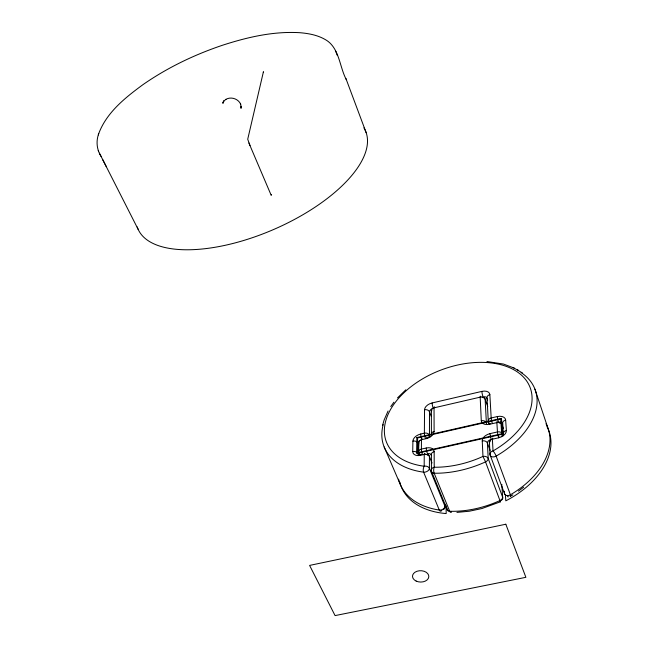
<?xml version="1.0" encoding="UTF-8"?>
<svg xmlns="http://www.w3.org/2000/svg" width="648" height="648" viewBox="0 0 648 648"><rect width="100%" height="100%" fill="white"/><g stroke="black" fill="none" stroke-linecap="round" stroke-linejoin="round"><path stroke-width="0.97" d="M492.229 423.039A4.123 0.591 76.8 0 1 491.176 417.952L489.864 394.656A7.995 4.933 -19.6 0 0 481.853 391.4L432.127 402.951A7.914 4.86 -21.4 0 0 424.545 409.787L424.375 433.172A4.074 0.794 77.1 0 0 425.453 438.518M419.062 442.503A4.074 2.576 -22.2 0 0 418.778 443.556L418.673 452.928L419.434 454.758M412.906 441.126A4.074 3.07 1.3 0 1 418.009 443.192L417.887 453.649A4.107 3.078 1.3 0 0 412.727 451.575L412.906 441.126A8.116 5.111 -22.2 0 1 420.746 434.014M98.399 134.606C95.953 141.839 96.925 149.988 101.08 156.411M271.374 194.546L271.22 195.364L248.905 143.006M241.291 107.066L240.975 108.313L241.21 106.329L241.186 107.236L240.521 103.834L240.708 104.271C238.334 98.682 230.664 96.244 225.553 99.581L225.917 99.306L224.062 100.975L222.888 103.34L223.609 100.74M382.49 425.623L384.118 420.017L388.063 411.01M456.921 512.398L469.355 511.215L481.966 508.526L500.41 501.819L485.425 461.603L482.971 456.427L482.242 440.932A8.335 5.37 -19.7 0 1 490.026 433.634L497.453 431.949A4.18 3.159 -2.5 0 1 502.589 434.071A4.172 2.681 -19.3 0 1 501.236 436.533M98.618 133.909C106.442 112.598 125.145 97.727 142.876 84.71C167.281 67.708 194.368 54.715 222.531 45.239C247.415 37.163 273.569 31.096 299.894 32.708C308.545 33.421 317.374 35.049 324.996 39.407C339.503 47.247 339.333 66.768 346.324 79.631M98.302 134.93L98.715 133.585M390.76 406.563L393.903 402.197M397.483 397.929L405.81 389.804M518.432 491.152L523.681 487.175M510.592 496.214L512.827 494.87M500.378 501.836L499.956 501.325M505.659 420.082A4.147 3.151 -3 0 0 502.735 424.019L503.431 434.435A4.188 3.167 -2.9 0 1 506.388 430.491L505.659 420.082A8.23 5.233 -19.2 0 0 497.316 416.575L491.176 417.952A4.115 3.135 -2.4 0 0 488.309 421.864L488.908 423.492M427.283 438.396A4.099 0.794 77.1 0 0 426.295 438.623L421.467 439.717A4.082 3.078 0.9 0 0 418.778 443.556M451.551 512.025A4.147 1.669 -88.9 0 1 449.704 511.272L434.176 473.226A4.228 1.75 -89.5 0 1 434.217 467.232L434.168 451.713A8.238 5.265 -22.2 0 0 426.254 448.003L421.386 449.08A4.115 3.086 0.9 0 0 418.673 452.928A4.115 2.624 -22.3 0 0 420.106 454.734M412.752 451.575A8.189 5.208 -22.4 0 0 420.544 455.309L424.246 454.491A4.163 0.818 77.3 0 1 425.145 453.989M506.363 430.499A8.311 5.33 -19.3 0 1 498.636 437.797L492.383 439.214A4.196 3.159 -2.2 0 0 489.451 443.151L490.082 454.888L504.436 493.476A4.155 3.029 -2.4 0 0 505.675 494.926M486.94 361.527L503.488 364.055L514.091 368.032M507.376 496.635L508.502 496.789M513.127 367.529L522.377 372.924M517.428 369.781L518.432 370.308M102.773 159.74L106.288 166.657M99.428 153.155L138.202 229.465M249.99 145.517L247.722 139.223L263.436 71.709L263.355 72.341M384.151 446.942L400.108 483.999M418.009 443.192L418.762 445.022M426.254 447.987A4.139 0.81 77.2 0 0 427.453 453.705L428.207 455.544M432.038 462.996L429.43 456.581A4.139 2.649 -22.3 0 0 427.972 454.758M430.094 436.833L429.454 435.237L429.486 411.836A3.953 2.43 -21.4 0 1 432.548 408.637M431.365 416.575L429.486 411.836A3.969 3.054 0.7 0 0 424.521 409.787M98.269 150.441L98.609 151.365M345.894 78.473L366.152 132.654M490.123 450.384L487.401 443.054A4.188 3.151 -1.8 0 0 482.242 440.932M335.721 51.249L337.227 55.283M487.644 400.14L487.061 398.536A3.993 2.47 -19.6 0 0 483.06 396.892A4.001 0.583 76.7 0 1 481.853 391.392M487.758 406.45L485.133 399.233A4.01 2.487 -19.7 0 0 482.93 397.459M499.268 422.812A4.139 2.633 -19.3 0 1 501.965 424.732L503.31 428.482M534.932 389.173L547.746 427.567M505.408 494.813L505.805 500.831A78.902 51.435 -20.5 0 0 547.058 426.805M504.29 491.233L504.436 493.476A4.139 2.811 -19.5 0 0 510.413 494.797A79.032 51.37 -20.5 0 0 545.997 423.743M501.836 484.38L501.9 485.36M501.957 486.332L502.637 497.17A4.155 3.021 -1.9 0 1 500.58 500.661M486.518 423.468A4.082 2.592 -19.5 0 1 486.373 422.844L485.133 399.233A4.018 3.102 -2.1 0 0 480.176 397.159L434.039 407.843A3.977 3.062 0.2 0 0 431.39 411.658L431.398 435.335M446.95 508.113L446.966 509.109A4.115 2.981 -0.1 0 0 449.364 511.021M446.075 505.537L446.18 513.572A78.902 51.435 -20.5 0 1 399.824 482.177M444.925 504.014L444.957 506.266A4.091 2.973 0.3 0 1 443.564 509.441M434.168 451.713A4.147 3.102 0.4 0 0 431.406 455.585L431.414 471.12L446.966 509.109A4.107 2.778 -22.2 0 0 449.704 511.272A79.056 51.395 -20.5 0 0 500.054 500.499A4.139 2.819 -20 0 0 502.637 497.17L488.203 458.557L487.401 443.054A4.163 2.689 -19.7 0 1 491.289 439.401A4.18 0.616 76.9 0 1 490.026 433.617M363.901 127.891A123.865 54.14 -23.3 0 1 274.493 229.125A123.865 54.14 -23.3 0 1 137.214 226.913M427.453 453.713A4.115 2.633 -22.2 0 1 431.398 455.585M501.965 424.732A4.147 3.143 -2.6 0 0 496.878 422.618L489.515 424.286A4.139 0.608 76.9 0 1 490.172 423.897M431.39 411.658A3.977 2.454 -21.4 0 1 431.811 410.387M486.356 422.844A4.107 3.127 -1.9 0 0 481.286 420.746L480.176 397.159A4.018 0.599 76.7 0 1 480.848 396.868M497.51 422.229A4.147 0.583 76.8 0 0 496.878 422.618L497.453 431.949A4.188 0.591 76.9 0 0 498.474 436.979M422.253 439.085A4.099 0.81 77.2 0 0 421.467 439.717L421.386 449.08A4.131 0.818 77.3 0 0 422.472 454.515M434.087 431.495A8.084 5.071 -21.9 0 1 426.295 438.607M434.759 407.325A3.985 0.729 76.9 0 0 434.039 407.843L434.111 431.487A4.066 3.086 0.3 0 0 431.309 435.059M489.515 424.27A8.181 5.168 -19.5 0 1 481.31 420.738M521.073 372.543A80.741 50.439 -20.6 0 1 496.149 456.111L510.413 494.797A4.188 0.81 59.4 0 1 510.017 496.004M383.203 424.578A80.741 50.439 -20.6 0 0 423.606 472.165L439.295 510.057A4.123 2.033 -82.1 0 0 441.871 510.438M398.561 479.139A79.032 51.37 -20.5 0 0 439.295 510.057A4.091 2.754 -22.5 0 0 444.957 506.266L429.413 468.342L429.43 456.581A4.139 3.094 0.8 0 0 424.246 454.491L424.181 466.244A4.204 2.13 -82.8 0 0 423.606 472.165A4.18 2.705 -22.5 0 0 429.413 468.342A4.188 3.11 0.8 0 0 424.181 466.244A76.82 47.831 -20.6 0 1 400.772 395.928A76.82 47.831 -20.6 0 1 515.128 370.51A76.82 47.831 -20.6 0 1 493.039 450.935A4.244 3.167 -2.1 0 0 490.082 454.888A4.236 2.77 -19.7 0 0 496.149 456.111A4.269 0.851 59.7 0 0 493.039 450.935L492.383 439.214A4.212 0.616 77 0 1 492.845 438.404M428.012 437.643A4.058 2.551 -22 0 0 429.454 435.237A4.058 3.078 0.7 0 0 424.375 433.172L420.746 433.998A4.074 0.802 77.1 0 0 421.702 439.044M489.451 443.151A4.188 2.705 -19.6 0 1 490.261 441.207M507.149 495.518A4.155 3.029 -2.4 0 1 506.752 495.412M489.864 394.656A4.026 3.11 -2.5 0 0 487.061 398.536L488.309 421.864A4.107 2.6 -19.4 0 0 489.467 423.436M420.544 455.325A4.155 0.834 77.3 0 1 421.338 454.629M498.636 437.813A4.212 0.599 76.9 0 1 499.082 437.003M433.18 408.135A3.969 0.729 76.8 0 1 432.127 402.951M498.563 422.237A4.123 0.575 76.8 0 1 497.316 416.559M426.57 454.564A4.139 2.649 -22.3 0 1 426.935 454.564M418.762 455.196A4.091 2.608 -22.4 0 1 417.895 453.649M418.017 443.192A4.05 2.56 -22.2 0 1 420.26 440.259M498.96 422.172A4.107 2.616 -19.2 0 1 502.718 424.019M503.188 435.553A4.147 2.673 -19.3 0 1 503.034 435.837M416.834 437.554L416.624 453.446L502.516 434.144L501.471 418.316L416.834 437.554M417.604 437.918L417.425 452.717L501.674 433.779L500.71 419.029L417.604 437.918M223.633 101.493L223.196 102.392L223.633 101.493M505.821 524.224L309.606 565.412L335.073 615.6L525.884 577.319L505.821 524.224M416.154 581.07A8.165 5.678 1.2 0 0 428.806 576.817A8.165 5.678 1.2 0 0 417.012 571.261A8.165 5.678 1.2 0 0 416.154 581.07M434.176 473.226A80.757 50.463 -20.6 0 0 485.538 461.886A4.236 2.778 -20.1 0 0 488.203 458.557A4.244 3.167 -1.7 0 0 482.971 456.427A76.845 47.855 -20.6 0 1 434.217 467.232A4.204 3.119 0.4 0 0 431.414 471.12A4.196 2.73 -22.1 0 0 434.176 473.226"/></g></svg>
